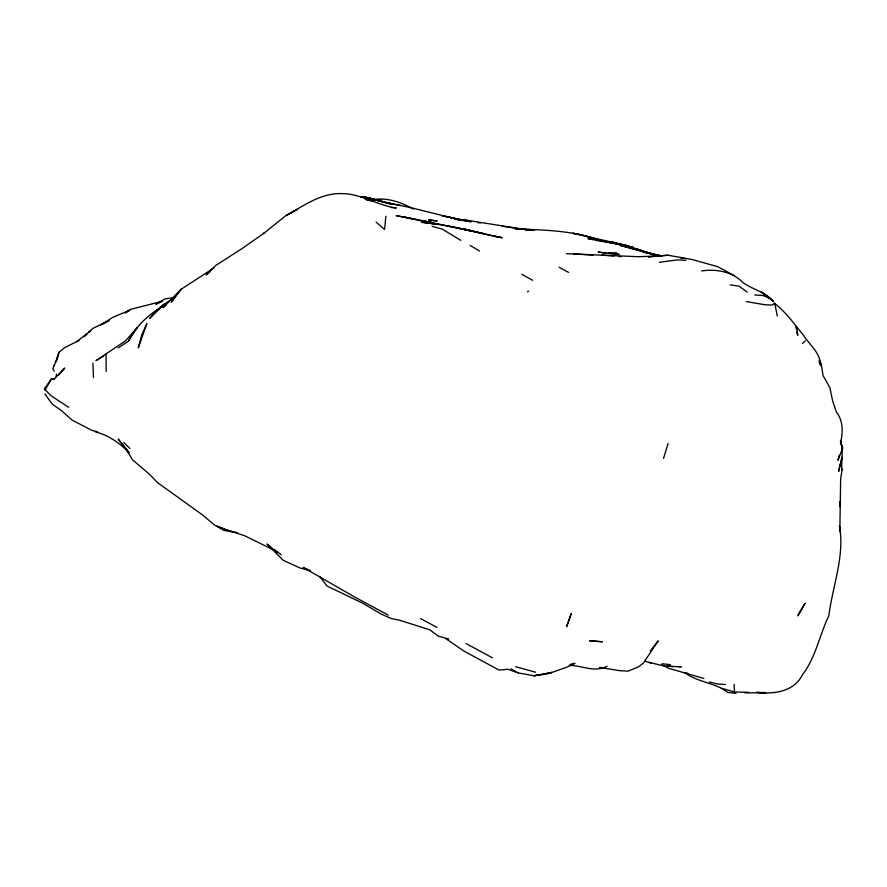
<?xml version="1.0" encoding="UTF-8"?>
<svg xmlns="http://www.w3.org/2000/svg" width="887" height="887" viewBox="0 0 887 887"><rect width="100%" height="100%" fill="white"/><g stroke="black" fill="none" stroke-linecap="round" stroke-linejoin="round"><path stroke-width="1.33" d="M839.834 531.701L840.654 479.002L842.118 469.223L841.963 469.844C841.142 460.087 843.703 449.864 840.377 440.418M759.294 692.481C775.681 694.244 794.508 690.984 802.513 674.674C815.929 657.167 819.4 635.314 828.802 615.877C832.594 585.852 844.978 556.082 839.435 525.625M385.889 216.195L384.57 229.445L376.132 222.138M56.125 376.554L56.513 374.092M56.546 360.565L59.03 352.194L64.607 347.715L76.204 341.828M668.111 443.433L663.531 458.413M841.929 457.426L838.614 471.396L841.841 458.324M839.246 455.175L838.004 460.275L842.65 448.123L841.719 444.986M58.597 354.467L52.821 368.815L54.229 371.243M56.058 361.807L59.03 352.194M819.089 361.841L820.586 365.522L821.229 363.681L819.156 360.31M58.398 375.179L64.718 368.072L53.619 379.714L51.424 378.971L44.35 388.883L50.903 395.646L68.676 407.321M44.949 390.136L51.424 378.971L54.107 378.705M53.519 366.353L54.717 364.923M172.943 298.631L162.631 305.239L149.748 318.4L156.822 309.984L164.128 304.984L154.704 311.925L156.822 309.984C145.146 317.856 134.99 328.101 128.604 340.752L137.175 327.602L125.666 340.741L96.007 360.599L103.746 356.064M650.182 651.102L658.165 640.869L643.374 663.121L638.385 666.902L627.918 671.193L619.536 670.639L599.379 667.368M805.296 340.808L802.402 343.591M84.165 336.506L86.061 334.721M88.911 332.037L92.714 328.467L109.445 320.395L102.182 324.376M84.121 336.694L86.937 334.166M88.811 332.47L90.696 330.784L76.559 341.672L79.098 340.608M154.66 313.022L164.45 304.186L154.704 311.925M210.274 271.555L206.239 274.903L215.353 265.723L242.317 248.404L264.814 232.627L263.439 233.614L285.669 215.785L297.788 209.077L286.468 215.375C303.831 205.684 321.371 192.634 342.315 193.621C361.253 193.765 377.662 205.618 396.301 207.924L391.344 207.558M166.057 305.139L162.975 307.667L181.303 289.195L213.867 267.985M118.104 347.904L128.183 341.384M125.189 312.723L130.622 309.341L162.332 301.27L156.544 304.075M100.674 325.041L112.738 317.38L129.879 310.184L125.389 312.823M155.624 304.13L165.259 298.83L173.353 297.699M527.443 291.745L528.652 291.302M607.129 666.204C594.634 673.011 581.927 665.294 569.277 665.416M570.186 664.418L574.998 663.288L566.483 667.312L551.958 672.424L546.337 674.076L534.041 675.761L518.03 672.889L508.007 669.275L499.037 670.073L463.868 651.025L445.984 638.773M543.421 674.009L534.041 675.761L540.438 674.575M547.079 673.333L551.958 672.424L542.999 674.098M659.296 262.297L677.579 259.891L686.039 260.257M372.562 199.719C386.787 197.158 401.135 202.114 413.375 209.144M377.03 200.018L381.066 199.553M701.65 270.967C716.075 268.661 732.584 271.732 743.018 282.62C752.608 289.572 765.37 291.812 773.375 301.325L761.545 292.178L773.375 301.325M648.386 256.82L668.011 255.223L692.048 259.492L717.771 266.71L734.17 275.569M648.419 256.82L668.011 255.223M748.628 692.337L734.403 692.015L721.009 688.068L727.783 692.392L735.977 693.379M659.063 255.966L638.407 256.698L566.349 253.693M515.547 228.791C543.576 230.077 572.093 230.31 598.814 239.945M608.327 253.316L616.709 253.183L608.205 253.316M648.763 662.312L664.407 666.048L681.316 666.847L678.732 666.581M601.929 255.168L613.904 255.955M533.919 229.888L534.65 229.91L515.48 228.813M744.814 692.902L765.825 692.692L761.811 692.337M576.162 254.07L573.645 253.97L593.004 255.012M681.294 258.172L683.932 258.317L681.083 258.073M528.042 229.855L533.065 230.154M725.466 684.542L717.095 683.966L709.345 681.926M754.693 294.939L763.053 295.548L770.371 298.586M608.016 253.36L619.159 254.358L598.193 252.085L605.732 253.161M502.142 226.252L530.459 230.232M618.638 256.476L621 256.731M662.057 663.742L670.339 664.662M525.392 229.666L527.865 229.955L469.423 220.663L460.353 219.965L410.725 207.636L389.448 203.3L400.137 205.352M360.554 196.615L365.644 197.247L389.149 203.555L368.637 197.868L360.554 196.615L377.208 200.274L368.637 197.868L382.053 201.626L365.644 197.247L378.949 200.806M595.898 240.377L626.089 245.366L652.1 254.103M428.033 223.114L421.403 222.238L438.633 224.511L430.683 223.457M454.532 219.233L469.755 221.262M730.134 284.838L739.059 286.168L747.264 292.133M458.834 219.865L462.914 220.475M746.344 301.602L764.971 304.762L772.278 305.05L774.783 303.354L777.3 316.038M756.567 692.226L761.988 693.057L757.997 692.292M494.192 236.241L502.175 237.738L491.465 235.731M477.827 222.604L480.521 223.047M366.475 199.841L373.183 200.994L365.333 199.209M422.722 220.885L433.455 222.848L404.228 216.916M501.41 237.616L457.426 227.782L426.758 222.282L434.652 223.668L396.179 215.608L414.828 219.2M667.357 665.782L672.734 666.725M454.632 227.427L425.472 221.362M661.691 255.789L643.086 252.019L660.183 255.866M465.631 220.885L468.292 221.395M463.191 220.209L441.97 215.718L471.152 221.761L460.353 219.965L468.68 220.641L457.681 219.322L449.875 217.415M490.134 235.465L462.748 228.624L483.692 233.747L446.715 225.775M593.27 239.8L588.026 238.636L606.963 241.574L633.318 247.318L604.091 241.386L626.089 245.366L572.858 233.281L580.885 234.678L598.126 239.812M97.526 431.736L92.17 430.483L72.135 420.116L61.114 410.359L52.222 404.117L44.96 394.05M392.165 203.833L371.221 198.721M237.139 532.666L226.662 530.116L216.96 526.157L233.048 532.2L223.646 530.293L214.366 524.938L202.38 514.837L157.442 482.55L149.437 474.223L132.485 459.788L125.721 448.578L118.215 439.087L127.284 450.33M703.868 678.455L669.064 668.421L661.968 664.84M660.194 255.822L619.88 245.289L648.852 253.427M687.891 673.421L684.553 672.523C695.197 680.462 708.669 682.291 720.488 687.791M448.833 639.006L438.455 636.212L429.663 629.748L399.76 620.301L391.156 618.472L381.432 614.17L362.949 603.315L327.026 586.019L319.597 576.35M535.593 672.224L515.669 666.714M432.18 226.329L442.491 229.256L460.863 240.377M644.971 661.247L651.357 663.121M376.421 199.819L391.721 204.487M95.253 431.803C108.07 435.085 119.856 442.912 128.781 452.558M234.323 532.366L244.479 535.67L273.152 549.74M420.593 618.605L437.014 627.453M492.44 657.81L466.13 643.585M388.273 615.112L354.312 596.818L303.232 567.436L310.472 570.651L300.039 568.002L283.153 560.274L266.987 544.019L272.342 548.332M559.143 267.264L568.523 272.387M521.711 274.271L532.688 280.325M511.145 668.831L518.03 672.889M470.243 245.477L479.457 250.999M129.934 448.589L123.825 442.524M273.817 549.131L281.212 554.796M274.493 550.062L277.709 552.645M774.118 303.088C785.971 312.036 794.164 323.91 803.445 335.264C809.731 345.154 820.431 352.66 820.586 365.522M842.65 448.123L840.477 443.201C842.949 432.712 843.482 420.904 836.352 412.023L832.671 401.057L829.833 387.541L823.036 375.567L821.229 363.681M795.528 325.551L796.349 329.254M796.892 331.716L797.701 335.408L797.003 329.155M839.534 501.842L840.288 506.92L839.579 503.018M92.902 363.171L93.479 377.618M734.192 684.309L734.403 692.015M106.041 354.135L106.152 371.442M798.433 614.159L798.012 615.888L805.163 603.182L798.433 614.159M141.632 335.353L138.305 347.915L146.865 323.5L141.632 335.353M566.882 625.878L566.682 626.599L571.272 613.56L566.882 625.878M178.509 291.823L171.258 302.301L181.303 289.195L178.509 291.823M602.317 641.756L589.722 640.813L602.317 641.756M437.003 220.941L428.82 219.921L437.003 220.941M465.243 229.666L455.962 227.715L473.126 231.385L465.243 229.666M620.157 244.136L612.407 242.107L630.469 247.096L620.157 244.136M645.803 252.041L635.669 248.693L652.089 254.148L645.803 252.041M128.992 452.481L125.721 448.578L128.97 452.503"/></g></svg>
